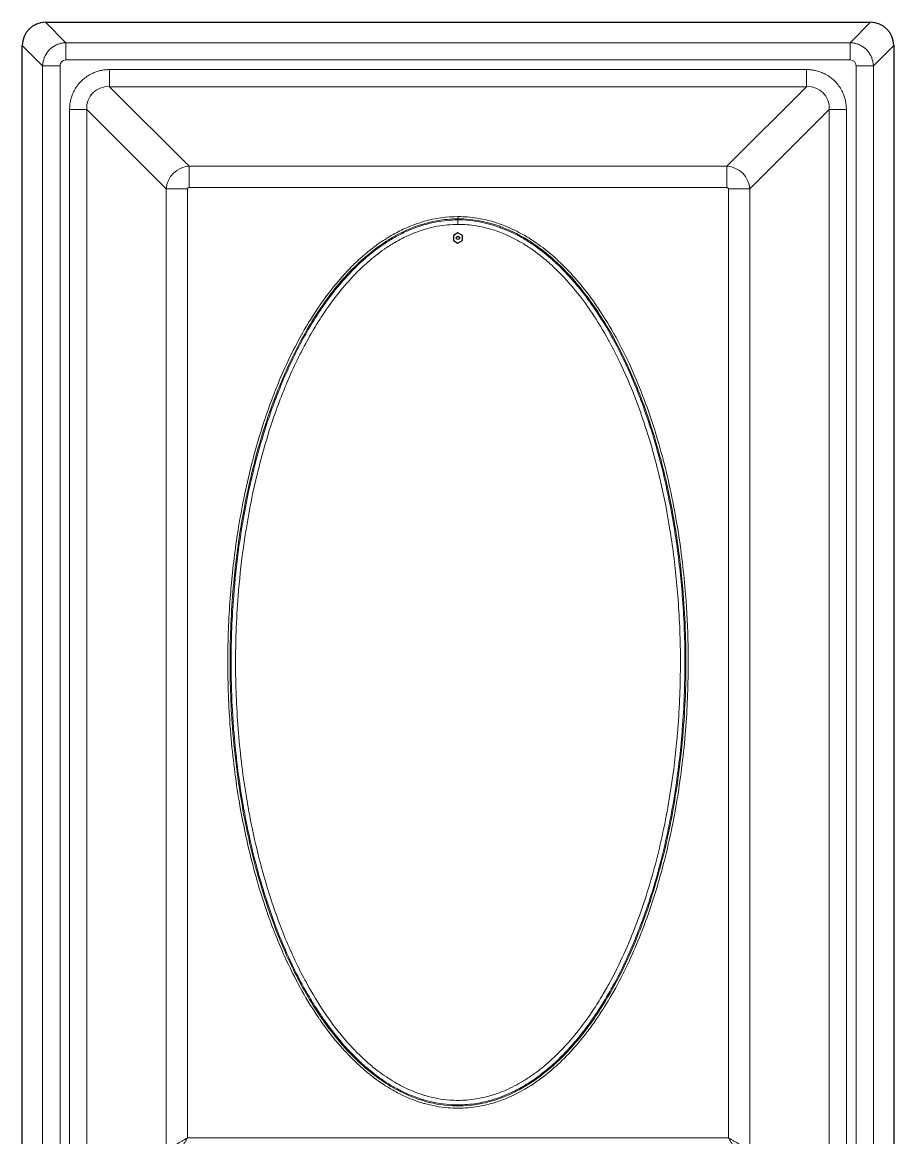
# Model space of a CAD drawing. Header units: millimetres. Extents: x 0 to 1486, y 0 to 1051.
# Drawn here: x 340.54 to 370.24, y 242.99 to 281.01 of the extents above; entities that cross this region are included whole.
import ezdxf

# ---------------------------------------------------------------- set-up
doc = ezdxf.new("R2010")
doc.units = ezdxf.units.MM
doc.header["$LTSCALE"] = 1.25
doc.layers.add('Sichtbare Kanten(DIN)', color=7, linetype='Continuous', lineweight=25, true_color=0x262659)
doc.layers.add('Sichtbare tangentiale Kanten(DIN)', color=7, linetype='Continuous', lineweight=15, true_color=0x1a1a3e)

msp = doc.modelspace()

# ---------------------------------------------------------------- linework, layer by layer
at = {"layer": 'Sichtbare Kanten(DIN)'}
for p, q in [((341.326, 281.008), (369.45, 281.008)), ((340.538, 167.096), (340.538, 280.22)), ((370.238, 280.22), (370.238, 167.096)), ((355.388, 273.831), (355.238, 273.745)), ((355.538, 273.745), (355.388, 273.831)), ((355.238, 273.745), (355.238, 273.572)), ((355.238, 273.572), (355.388, 273.485)), ((355.338, 273.687), (355.388, 273.716)), ((355.338, 273.629), (355.338, 273.687)), ((355.388, 273.6), (355.338, 273.629)), ((355.388, 273.716), (355.438, 273.687)), ((355.438, 273.629), (355.388, 273.6)), ((355.388, 273.485), (355.538, 273.572)), ((355.438, 273.687), (355.438, 273.629)), ((355.538, 273.572), (355.538, 273.745))]:
    msp.add_line(p, q, dxfattribs=at)
for centre, major_axis in [((341.351, 280.196), (-0.583, 0.583)), ((369.426, 280.196), (0.583, 0.583))]:
    msp.add_ellipse(centre, major_axis=major_axis, ratio=0.970288, start_param=5.512866, end_param=7.053504, dxfattribs=at)
at = {"layer": 'Sichtbare tangentiale Kanten(DIN)'}
for p, q in [((341.326, 281.008), (342.02, 280.314)), ((369.45, 281.008), (368.757, 280.314)), ((342.02, 280.314), (342.02, 279.724)), ((342.02, 280.314), (368.757, 280.314)), ((368.757, 279.724), (368.757, 280.314)), ((340.538, 280.22), (341.232, 279.527)), ((370.238, 280.22), (369.545, 279.527)), ((341.232, 167.79), (341.232, 279.527)), ((341.823, 279.527), (341.232, 279.527)), ((341.823, 167.79), (341.823, 279.527)), ((342.02, 279.724), (368.757, 279.724)), ((368.954, 167.79), (368.954, 279.527)), ((368.954, 279.527), (369.545, 279.527)), ((369.545, 167.79), (369.545, 279.527)), ((343.509, 279.396), (343.509, 278.814)), ((343.509, 279.396), (367.267, 279.396)), ((367.267, 278.814), (367.267, 279.396)), ((343.509, 278.814), (367.267, 278.814)), ((343.509, 278.814), (346.221, 276.102)), ((367.267, 278.814), (364.556, 276.102)), ((342.151, 278.037), (342.733, 278.037)), ((342.151, 278.037), (342.151, 241.956)), ((342.733, 278.037), (342.733, 241.956)), ((342.733, 278.037), (345.445, 275.326)), ((368.044, 278.037), (365.332, 275.326)), ((368.626, 278.037), (368.044, 278.037)), ((368.044, 278.037), (368.044, 241.956)), ((368.626, 278.037), (368.626, 241.956)), ((346.221, 276.102), (364.556, 276.102)), ((346.221, 276.102), (346.221, 275.374)), ((364.556, 275.374), (364.556, 276.102)), ((345.445, 275.326), (345.445, 242.538)), ((345.445, 275.326), (346.172, 275.326)), ((346.172, 275.326), (346.172, 242.986)), ((346.221, 275.374), (364.556, 275.374)), ((365.332, 275.326), (364.604, 275.326)), ((364.604, 275.326), (364.604, 242.986)), ((365.332, 275.326), (365.332, 242.538)), ((355.388, 274.385), (355.388, 274.309)), ((355.388, 274.309), (355.388, 274.273)), ((355.388, 274.273), (355.388, 274.119)), ((346.172, 242.986), (364.604, 242.986))]:
    msp.add_line(p, q, dxfattribs=at)
for centre, major_axis, ratio, start_param, end_param in [((342.026, 279.521), (0.146, -0.146), 0.970883, 2.370846, 3.912339), ((368.751, 279.521), (0.146, 0.146), 0.970883, 5.512439, 7.053932), ((343.593, 277.953), (-0.65, 0.65), 0.870843, 5.527084, 7.039287), ((367.183, 277.953), (0.65, 0.65), 0.870843, 5.527084, 7.039287), ((346.224, 275.323), (0.566, 0.566), 0.950188, 0.814511, 2.327081), ((364.553, 275.323), (-0.566, 0.566), 0.950188, 3.956104, 5.468674), ((346.224, 275.323), (-0.0375, 0.0375), 0.943242, 5.526901, 7.03947), ((364.553, 275.323), (0.0375, 0.0375), 0.943242, 5.526901, 7.03947)]:
    msp.add_ellipse(centre, major_axis=major_axis, ratio=ratio, start_param=start_param, end_param=end_param, dxfattribs=at)
for points, knots in [([(342.02, 280.314), (341.991, 280.314), (341.962, 280.312), (341.933, 280.308), (341.911, 280.305), (341.889, 280.301), (341.868, 280.296), (341.861, 280.295), (341.854, 280.293), (341.847, 280.291), (341.818, 280.284), (341.79, 280.276), (341.763, 280.266), (341.749, 280.261), (341.735, 280.255), (341.722, 280.25), (341.708, 280.244), (341.695, 280.238), (341.682, 280.231), (341.603, 280.192), (341.531, 280.14), (341.468, 280.078), (341.406, 280.016), (341.354, 279.943), (341.315, 279.864), (341.309, 279.851), (341.303, 279.838), (341.297, 279.825), (341.291, 279.811), (341.286, 279.797), (341.281, 279.784), (341.271, 279.756), (341.262, 279.728), (341.255, 279.7), (341.253, 279.693), (341.252, 279.686), (341.25, 279.678), (341.245, 279.657), (341.242, 279.635), (341.239, 279.614), (341.235, 279.585), (341.233, 279.556), (341.232, 279.527)], [-3.12982, -3.12982, -3.12982, -3.12982, -3.041776, -3.041776, -3.041776, -2.975742, -2.975742, -2.975742, -2.953731, -2.953731, -2.953731, -2.865686, -2.865686, -2.865686, -2.821663, -2.821663, -2.821663, -2.777642, -2.777642, -2.777642, -2.513508, -2.513508, -2.513508, -2.249374, -2.249374, -2.249374, -2.205353, -2.205353, -2.205353, -2.161329, -2.161329, -2.161329, -2.073285, -2.073285, -2.073285, -2.051273, -2.051273, -2.051273, -1.98524, -1.98524, -1.98524, -1.897195, -1.897195, -1.897195, -1.897195]), ([(369.545, 279.527), (369.544, 279.556), (369.542, 279.585), (369.538, 279.614), (369.535, 279.635), (369.531, 279.657), (369.526, 279.678), (369.525, 279.686), (369.523, 279.693), (369.521, 279.7), (369.514, 279.728), (369.506, 279.756), (369.496, 279.784), (369.491, 279.797), (369.485, 279.811), (369.48, 279.825), (369.474, 279.838), (369.468, 279.851), (369.461, 279.864), (369.422, 279.943), (369.37, 280.016), (369.308, 280.078), (369.246, 280.14), (369.173, 280.192), (369.094, 280.231), (369.081, 280.238), (369.068, 280.244), (369.055, 280.25), (369.041, 280.255), (369.028, 280.261), (369.014, 280.266), (368.986, 280.276), (368.958, 280.284), (368.93, 280.291), (368.923, 280.293), (368.916, 280.295), (368.909, 280.296), (368.887, 280.301), (368.866, 280.305), (368.844, 280.308), (368.815, 280.312), (368.786, 280.314), (368.757, 280.314)], [-3.12982, -3.12982, -3.12982, -3.12982, -3.041776, -3.041776, -3.041776, -2.975742, -2.975742, -2.975742, -2.953731, -2.953731, -2.953731, -2.865686, -2.865686, -2.865686, -2.821663, -2.821663, -2.821663, -2.777642, -2.777642, -2.777642, -2.513508, -2.513508, -2.513508, -2.249374, -2.249374, -2.249374, -2.205353, -2.205353, -2.205353, -2.161329, -2.161329, -2.161329, -2.073285, -2.073285, -2.073285, -2.051273, -2.051273, -2.051273, -1.98524, -1.98524, -1.98524, -1.897195, -1.897195, -1.897195, -1.897195]), ([(342.151, 278.037), (342.151, 278.063), (342.151, 278.089), (342.153, 278.115), (342.154, 278.134), (342.155, 278.154), (342.157, 278.173), (342.158, 278.179), (342.158, 278.186), (342.159, 278.192), (342.162, 278.218), (342.165, 278.243), (342.169, 278.269), (342.172, 278.281), (342.174, 278.294), (342.176, 278.307), (342.179, 278.319), (342.181, 278.332), (342.184, 278.344), (342.19, 278.369), (342.196, 278.394), (342.203, 278.419), (342.21, 278.443), (342.217, 278.468), (342.226, 278.492), (342.234, 278.516), (342.243, 278.54), (342.252, 278.563), (342.262, 278.587), (342.272, 278.61), (342.283, 278.633), (342.338, 278.747), (342.408, 278.853), (342.492, 278.948), (342.509, 278.966), (342.526, 278.985), (342.544, 279.003), (342.562, 279.02), (342.58, 279.038), (342.599, 279.054), (342.693, 279.138), (342.799, 279.209), (342.914, 279.263), (342.937, 279.274), (342.96, 279.284), (342.983, 279.294), (343.007, 279.303), (343.031, 279.312), (343.055, 279.321), (343.079, 279.329), (343.103, 279.337), (343.128, 279.343), (343.152, 279.35), (343.177, 279.357), (343.202, 279.362), (343.215, 279.365), (343.227, 279.368), (343.24, 279.37), (343.252, 279.373), (343.265, 279.375), (343.278, 279.377), (343.303, 279.381), (343.329, 279.385), (343.354, 279.387), (343.361, 279.388), (343.367, 279.389), (343.373, 279.389), (343.393, 279.391), (343.412, 279.393), (343.431, 279.394), (343.457, 279.395), (343.483, 279.396), (343.509, 279.396)], [-5.513202, -5.513202, -5.513202, -5.513202, -5.436809, -5.436809, -5.436809, -5.379514, -5.379514, -5.379514, -5.360415, -5.360415, -5.360415, -5.284022, -5.284022, -5.284022, -5.245825, -5.245825, -5.245825, -5.207629, -5.207629, -5.207629, -5.131235, -5.131235, -5.131235, -5.054842, -5.054842, -5.054842, -4.978448, -4.978448, -4.978448, -4.902055, -4.902055, -4.902055, -4.520088, -4.520088, -4.520088, -4.443694, -4.443694, -4.443694, -4.367301, -4.367301, -4.367301, -3.985334, -3.985334, -3.985334, -3.90894, -3.90894, -3.90894, -3.832547, -3.832547, -3.832547, -3.756153, -3.756153, -3.756153, -3.67976, -3.67976, -3.67976, -3.641563, -3.641563, -3.641563, -3.603367, -3.603367, -3.603367, -3.526973, -3.526973, -3.526973, -3.507875, -3.507875, -3.507875, -3.45058, -3.45058, -3.45058, -3.374186, -3.374186, -3.374186, -3.374186]), ([(368.626, 278.037), (368.626, 278.063), (368.625, 278.089), (368.624, 278.115), (368.623, 278.134), (368.621, 278.154), (368.619, 278.173), (368.619, 278.179), (368.618, 278.186), (368.617, 278.192), (368.615, 278.218), (368.611, 278.243), (368.607, 278.269), (368.605, 278.281), (368.603, 278.294), (368.6, 278.307), (368.598, 278.319), (368.595, 278.332), (368.592, 278.344), (368.587, 278.369), (368.581, 278.394), (368.574, 278.419), (368.567, 278.443), (368.559, 278.468), (368.551, 278.492), (368.542, 278.516), (368.534, 278.54), (368.524, 278.563), (368.514, 278.587), (368.504, 278.61), (368.493, 278.633), (368.439, 278.747), (368.368, 278.853), (368.285, 278.948), (368.268, 278.966), (368.251, 278.985), (368.233, 279.003), (368.215, 279.02), (368.197, 279.038), (368.178, 279.054), (368.084, 279.138), (367.977, 279.209), (367.863, 279.263), (367.84, 279.274), (367.817, 279.284), (367.793, 279.294), (367.77, 279.303), (367.746, 279.312), (367.722, 279.321), (367.698, 279.329), (367.673, 279.337), (367.649, 279.343), (367.624, 279.35), (367.599, 279.357), (367.574, 279.362), (367.562, 279.365), (367.549, 279.368), (367.537, 279.37), (367.524, 279.373), (367.511, 279.375), (367.499, 279.377), (367.473, 279.381), (367.448, 279.385), (367.422, 279.387), (367.416, 279.388), (367.409, 279.389), (367.403, 279.389), (367.384, 279.391), (367.364, 279.393), (367.345, 279.394), (367.319, 279.395), (367.293, 279.396), (367.267, 279.396)], [-5.513202, -5.513202, -5.513202, -5.513202, -5.436809, -5.436809, -5.436809, -5.379514, -5.379514, -5.379514, -5.360415, -5.360415, -5.360415, -5.284022, -5.284022, -5.284022, -5.245825, -5.245825, -5.245825, -5.207629, -5.207629, -5.207629, -5.131235, -5.131235, -5.131235, -5.054842, -5.054842, -5.054842, -4.978448, -4.978448, -4.978448, -4.902055, -4.902055, -4.902055, -4.520088, -4.520088, -4.520088, -4.443694, -4.443694, -4.443694, -4.367301, -4.367301, -4.367301, -3.985334, -3.985334, -3.985334, -3.90894, -3.90894, -3.90894, -3.832547, -3.832547, -3.832547, -3.756153, -3.756153, -3.756153, -3.67976, -3.67976, -3.67976, -3.641563, -3.641563, -3.641563, -3.603367, -3.603367, -3.603367, -3.526973, -3.526973, -3.526973, -3.507875, -3.507875, -3.507875, -3.45058, -3.45058, -3.45058, -3.374186, -3.374186, -3.374186, -3.374186]), ([(355.388, 274.385), (355.601, 274.385), (355.815, 274.368), (356.025, 274.335), (356.197, 274.308), (356.367, 274.271), (356.534, 274.224), (356.71, 274.174), (356.882, 274.114), (357.051, 274.044), (357.24, 273.965), (357.423, 273.875), (357.601, 273.775), (357.733, 273.7), (357.863, 273.62), (357.989, 273.535), (358.183, 273.403), (358.37, 273.26), (358.549, 273.109), (358.641, 273.031), (358.73, 272.951), (358.817, 272.87), (359.012, 272.687), (359.198, 272.495), (359.374, 272.294), (359.598, 272.04), (359.807, 271.774), (360.003, 271.498), (360.031, 271.458), (360.059, 271.418), (360.087, 271.378), (360.307, 271.06), (360.511, 270.731), (360.7, 270.394), (360.725, 270.35), (360.75, 270.306), (360.774, 270.262), (360.935, 269.967), (361.086, 269.666), (361.228, 269.361), (361.391, 269.008), (361.542, 268.65), (361.681, 268.287), (361.956, 267.572), (362.187, 266.84), (362.381, 266.1), (362.383, 266.094), (362.384, 266.088), (362.386, 266.082), (362.582, 265.333), (362.74, 264.575), (362.865, 263.811), (362.932, 263.406), (362.989, 262.999), (363.037, 262.591), (363.079, 262.231), (363.115, 261.869), (363.143, 261.507), (363.189, 260.928), (363.218, 260.347), (363.229, 259.766), (363.233, 259.573), (363.235, 259.381), (363.235, 259.189), (363.235, 258.468), (363.209, 257.748), (363.156, 257.03), (363.152, 256.977), (363.148, 256.923), (363.144, 256.87), (363.082, 256.099), (362.99, 255.33), (362.865, 254.566), (362.864, 254.558), (362.863, 254.55), (362.861, 254.543), (362.737, 253.787), (362.58, 253.036), (362.386, 252.296), (362.337, 252.109), (362.286, 251.923), (362.233, 251.738), (362.071, 251.18), (361.888, 250.628), (361.679, 250.086), (361.644, 249.993), (361.607, 249.9), (361.57, 249.807), (361.318, 249.182), (361.031, 248.571), (360.701, 247.983), (360.656, 247.905), (360.611, 247.827), (360.566, 247.749), (360.415, 247.494), (360.256, 247.243), (360.087, 246.999), (359.989, 246.858), (359.887, 246.718), (359.783, 246.582), (359.652, 246.411), (359.516, 246.245), (359.374, 246.083), (359.189, 245.873), (358.995, 245.671), (358.789, 245.481), (358.711, 245.409), (358.631, 245.338), (358.549, 245.269), (358.329, 245.083), (358.097, 244.91), (357.854, 244.755), (357.771, 244.702), (357.686, 244.651), (357.601, 244.603), (357.382, 244.479), (357.154, 244.371), (356.919, 244.281), (356.793, 244.233), (356.664, 244.19), (356.534, 244.153), (356.379, 244.109), (356.221, 244.074), (356.063, 244.048), (355.84, 244.011), (355.614, 243.992), (355.388, 243.992), (355.277, 243.992), (355.166, 243.997), (355.055, 244.006), (354.781, 244.028), (354.508, 244.078), (354.243, 244.153), (354.238, 244.154), (354.234, 244.156), (354.229, 244.157), (353.937, 244.24), (353.654, 244.354), (353.383, 244.491), (353.313, 244.527), (353.244, 244.564), (353.176, 244.603), (352.944, 244.734), (352.721, 244.882), (352.509, 245.043), (352.413, 245.116), (352.319, 245.191), (352.227, 245.269), (351.992, 245.468), (351.77, 245.683), (351.56, 245.908), (351.507, 245.966), (351.454, 246.024), (351.402, 246.083), (351.147, 246.374), (350.91, 246.681), (350.69, 246.999), (350.67, 247.028), (350.65, 247.057), (350.631, 247.086), (350.433, 247.377), (350.248, 247.677), (350.076, 247.983), (350.02, 248.082), (349.966, 248.181), (349.913, 248.281), (349.638, 248.799), (349.395, 249.333), (349.179, 249.878), (349.151, 249.947), (349.124, 250.016), (349.097, 250.086), (348.889, 250.628), (348.705, 251.18), (348.544, 251.738), (348.49, 251.923), (348.439, 252.109), (348.39, 252.296), (348.223, 252.935), (348.083, 253.581), (347.968, 254.232), (347.948, 254.343), (347.929, 254.455), (347.911, 254.566), (347.786, 255.33), (347.694, 256.099), (347.633, 256.87), (347.631, 256.898), (347.628, 256.927), (347.626, 256.955), (347.57, 257.698), (347.542, 258.443), (347.542, 259.189), (347.542, 259.26), (347.542, 259.33), (347.542, 259.401), (347.547, 260.104), (347.577, 260.807), (347.633, 261.507), (347.643, 261.638), (347.654, 261.768), (347.667, 261.898), (347.726, 262.538), (347.807, 263.177), (347.911, 263.811), (347.971, 264.174), (348.038, 264.537), (348.113, 264.897), (348.196, 265.294), (348.288, 265.689), (348.39, 266.082), (348.502, 266.508), (348.626, 266.932), (348.763, 267.351), (348.866, 267.667), (348.978, 267.981), (349.097, 268.291), (349.152, 268.433), (349.208, 268.574), (349.266, 268.714), (349.497, 269.274), (349.757, 269.821), (350.052, 270.35), (350.06, 270.365), (350.068, 270.379), (350.076, 270.394), (350.266, 270.731), (350.469, 271.06), (350.69, 271.378), (350.699, 271.392), (350.709, 271.406), (350.719, 271.42), (350.931, 271.723), (351.158, 272.016), (351.402, 272.294), (351.531, 272.44), (351.664, 272.582), (351.803, 272.719), (351.939, 272.854), (352.081, 272.984), (352.227, 273.109), (352.359, 273.221), (352.496, 273.328), (352.636, 273.429), (352.81, 273.554), (352.99, 273.67), (353.175, 273.775), (353.325, 273.859), (353.48, 273.937), (353.637, 274.006), (353.834, 274.092), (354.036, 274.165), (354.243, 274.224), (354.615, 274.329), (355.002, 274.385), (355.388, 274.385)], [0, 0, 0, 0, 0.639708, 0.639708, 0.639708, 1.160348, 1.160348, 1.160348, 1.708499, 1.708499, 1.708499, 2.321068, 2.321068, 2.321068, 2.777127, 2.777127, 2.777127, 3.481707, 3.481707, 3.481707, 3.840961, 3.840961, 3.840961, 4.642216, 4.642216, 4.642216, 5.656868, 5.656868, 5.656868, 5.802986, 5.802986, 5.802986, 6.963587, 6.963587, 6.963587, 7.114552, 7.114552, 7.114552, 8.124051, 8.124051, 8.124051, 9.289556, 9.289556, 9.289556, 11.587453, 11.587453, 11.587453, 11.605982, 11.605982, 11.605982, 13.927144, 13.927144, 13.927144, 15.159529, 15.159529, 15.159529, 16.248341, 16.248341, 16.248341, 17.992352, 17.992352, 17.992352, 18.569576, 18.569576, 18.569576, 20.730291, 20.730291, 20.730291, 20.890769, 20.890769, 20.890769, 23.211965, 23.211965, 23.211965, 23.235727, 23.235727, 23.235727, 25.53318, 25.53318, 25.53318, 26.112017, 26.112017, 26.112017, 27.854377, 27.854377, 27.854377, 28.153739, 28.153739, 28.153739, 30.175566, 30.175566, 30.175566, 30.445968, 30.445968, 30.445968, 31.33622, 31.33622, 31.33622, 31.85246, 31.85246, 31.85246, 32.496894, 32.496894, 32.496894, 33.336993, 33.336993, 33.336993, 33.657412, 33.657412, 33.657412, 34.522413, 34.522413, 34.522413, 34.818036, 34.818036, 34.818036, 35.57249, 35.57249, 35.57249, 35.978641, 35.978641, 35.978641, 36.46173, 36.46173, 36.46173, 37.139135, 37.139135, 37.139135, 37.472442, 37.472442, 37.472442, 38.299742, 38.299742, 38.299742, 38.313597, 38.313597, 38.313597, 39.224503, 39.224503, 39.224503, 39.460285, 39.460285, 39.460285, 40.259784, 40.259784, 40.259784, 40.620853, 40.620853, 40.620853, 41.545701, 41.545701, 41.545701, 41.781511, 41.781511, 41.781511, 42.942132, 42.942132, 42.942132, 43.047049, 43.047049, 43.047049, 44.102719, 44.102719, 44.102719, 44.442229, 44.442229, 44.442229, 46.200033, 46.200033, 46.200033, 46.423921, 46.423921, 46.423921, 48.166433, 48.166433, 48.166433, 48.745108, 48.745108, 48.745108, 50.727284, 50.727284, 50.727284, 51.066318, 51.066318, 51.066318, 53.387519, 53.387519, 53.387519, 53.473034, 53.473034, 53.473034, 55.708716, 55.708716, 55.708716, 55.921312, 55.921312, 55.921312, 58.029915, 58.029915, 58.029915, 58.421576, 58.421576, 58.421576, 60.351166, 60.351166, 60.351166, 61.455449, 61.455449, 61.455449, 62.672368, 62.672368, 62.672368, 63.995258, 63.995258, 63.995258, 64.993535, 64.993535, 64.993535, 65.448701, 65.448701, 65.448701, 67.264643, 67.264643, 67.264643, 67.314699, 67.314699, 67.314699, 68.475297, 68.475297, 68.475297, 68.525889, 68.525889, 68.525889, 69.636002, 69.636002, 69.636002, 70.220476, 70.220476, 70.220476, 70.796631, 70.796631, 70.796631, 71.316647, 71.316647, 71.316647, 71.957253, 71.957253, 71.957253, 72.473802, 72.473802, 72.473802, 73.117889, 73.117889, 73.117889, 74.278288, 74.278288, 74.278288, 74.278288]), ([(355.388, 274.309), (355.65, 274.309), (356.209, 274.253), (357.083, 273.983), (357.962, 273.499), (358.811, 272.808), (359.571, 271.98), (360.202, 271.097), (360.935, 269.861), (361.672, 268.217), (362.297, 266.232), (362.715, 264.346), (363.029, 262.256), (363.195, 259.812), (363.122, 256.957), (362.782, 254.26), (362.224, 251.854), (361.507, 249.743), (360.664, 247.98), (359.706, 246.551), (358.801, 245.548), (357.869, 244.814), (356.98, 244.355), (356.047, 244.087), (355.065, 244.033), (354.144, 244.233), (353.39, 244.556), (352.76, 244.935), (352.158, 245.411), (351.554, 246.006), (350.985, 246.695), (350.444, 247.489), (349.839, 248.543), (349.195, 249.959), (348.556, 251.849), (348.005, 254.205), (347.674, 256.774), (347.585, 259.427), (347.713, 261.998), (348.09, 264.65), (348.682, 266.975), (349.383, 268.861), (349.994, 270.128), (350.61, 271.147), (351.183, 271.942), (351.908, 272.754), (352.733, 273.447), (353.683, 273.98), (354.551, 274.253), (355.141, 274.309), (355.388, 274.309)], [0, 0, 0, 0, 0.801473, 1.708499, 2.777127, 3.840961, 5.018658, 6.172353, 7.114552, 9.351003, 11.587453, 13.373491, 15.159529, 17.94491, 20.730291, 23.740723, 26.112017, 28.153739, 30.445968, 31.987116, 33.336993, 34.522413, 35.57249, 36.368743, 37.472442, 38.554664, 39.224503, 39.965544, 40.78815, 41.545701, 42.532728, 43.487478, 44.442229, 46.200033, 48.166433, 50.445565, 53.473034, 55.947305, 58.421576, 61.208417, 63.995258, 65.629951, 67.264643, 68.228999, 69.222094, 70.220476, 71.519846, 72.473802, 73.523577, 74.278288, 74.278288, 74.278288, 74.278288]), ([(355.388, 274.273), (355.781, 274.273), (356.174, 274.212), (356.55, 274.102), (356.72, 274.052), (356.887, 273.991), (357.05, 273.922), (357.246, 273.838), (357.437, 273.741), (357.621, 273.634), (357.736, 273.566), (357.849, 273.494), (357.959, 273.419), (358.169, 273.275), (358.37, 273.117), (358.561, 272.95), (358.603, 272.913), (358.646, 272.875), (358.687, 272.837), (358.93, 272.614), (359.158, 272.376), (359.371, 272.126), (359.432, 272.055), (359.492, 271.983), (359.551, 271.91), (359.733, 271.683), (359.904, 271.449), (360.066, 271.209), (360.116, 271.135), (360.165, 271.06), (360.214, 270.985), (360.372, 270.738), (360.522, 270.485), (360.664, 270.228), (360.671, 270.215), (360.678, 270.202), (360.686, 270.188), (360.841, 269.904), (360.986, 269.614), (361.122, 269.321), (361.286, 268.969), (361.436, 268.612), (361.575, 268.25), (361.588, 268.216), (361.601, 268.181), (361.614, 268.146), (361.738, 267.819), (361.852, 267.489), (361.958, 267.156), (362.083, 266.763), (362.197, 266.366), (362.3, 265.967), (362.36, 265.733), (362.416, 265.498), (362.469, 265.262), (362.583, 264.755), (362.681, 264.245), (362.764, 263.732), (362.785, 263.6), (362.806, 263.468), (362.825, 263.335), (362.916, 262.715), (362.985, 262.092), (363.034, 261.467), (363.089, 260.762), (363.118, 260.054), (363.122, 259.347), (363.122, 259.294), (363.122, 259.241), (363.122, 259.189), (363.122, 258.428), (363.093, 257.668), (363.034, 256.91), (363.021, 256.745), (363.006, 256.579), (362.991, 256.413), (362.934, 255.822), (362.859, 255.232), (362.764, 254.645), (362.703, 254.265), (362.633, 253.885), (362.554, 253.508), (362.478, 253.14), (362.393, 252.774), (362.3, 252.41), (362.138, 251.782), (361.95, 251.159), (361.731, 250.548), (361.693, 250.442), (361.654, 250.336), (361.614, 250.231), (361.51, 249.955), (361.399, 249.681), (361.281, 249.409), (361.096, 248.985), (360.894, 248.567), (360.67, 248.161), (360.668, 248.157), (360.666, 248.153), (360.664, 248.149), (360.528, 247.902), (360.385, 247.66), (360.233, 247.422), (360.178, 247.337), (360.123, 247.252), (360.066, 247.169), (359.902, 246.926), (359.728, 246.689), (359.544, 246.459), (359.487, 246.389), (359.429, 246.32), (359.371, 246.251), (359.164, 246.009), (358.944, 245.778), (358.71, 245.561), (358.661, 245.516), (358.611, 245.471), (358.561, 245.427), (358.366, 245.257), (358.162, 245.098), (357.948, 244.952), (357.841, 244.879), (357.732, 244.81), (357.621, 244.744), (357.527, 244.69), (357.432, 244.638), (357.336, 244.589), (357.13, 244.485), (356.918, 244.395), (356.699, 244.322), (356.65, 244.305), (356.6, 244.29), (356.55, 244.275), (356.378, 244.224), (356.203, 244.184), (356.026, 244.156), (355.815, 244.122), (355.602, 244.105), (355.388, 244.105), (355.29, 244.105), (355.191, 244.108), (355.093, 244.116), (354.799, 244.138), (354.508, 244.192), (354.226, 244.275), (354.21, 244.28), (354.193, 244.285), (354.177, 244.29), (353.839, 244.394), (353.515, 244.539), (353.21, 244.713), (353.192, 244.723), (353.174, 244.734), (353.156, 244.744), (352.955, 244.862), (352.763, 244.992), (352.578, 245.132), (352.454, 245.226), (352.333, 245.325), (352.216, 245.427), (352.148, 245.486), (352.082, 245.547), (352.016, 245.608), (351.801, 245.811), (351.598, 246.026), (351.407, 246.25), (351.176, 246.52), (350.962, 246.802), (350.762, 247.093), (350.745, 247.118), (350.727, 247.143), (350.71, 247.169), (350.601, 247.33), (350.496, 247.495), (350.394, 247.662), (350.297, 247.822), (350.203, 247.985), (350.113, 248.149), (350.01, 248.335), (349.912, 248.523), (349.818, 248.713), (349.629, 249.096), (349.457, 249.486), (349.298, 249.881), (349.252, 249.997), (349.206, 250.114), (349.162, 250.231), (348.964, 250.756), (348.789, 251.289), (348.635, 251.828), (348.58, 252.021), (348.527, 252.215), (348.477, 252.41), (348.356, 252.879), (348.25, 253.352), (348.158, 253.827), (348.105, 254.099), (348.056, 254.372), (348.012, 254.645), (347.891, 255.396), (347.802, 256.152), (347.742, 256.91), (347.722, 257.166), (347.706, 257.423), (347.693, 257.679), (347.667, 258.182), (347.654, 258.685), (347.654, 259.189), (347.654, 259.582), (347.662, 259.976), (347.678, 260.37), (347.692, 260.736), (347.714, 261.102), (347.743, 261.467), (347.784, 261.997), (347.84, 262.525), (347.911, 263.051), (347.942, 263.279), (347.976, 263.506), (348.012, 263.732), (348.092, 264.223), (348.185, 264.711), (348.292, 265.196), (348.35, 265.454), (348.411, 265.711), (348.477, 265.967), (348.592, 266.415), (348.721, 266.86), (348.865, 267.3), (348.957, 267.584), (349.056, 267.866), (349.162, 268.146), (349.193, 268.229), (349.225, 268.311), (349.258, 268.394), (349.4, 268.754), (349.553, 269.111), (349.72, 269.462), (349.844, 269.721), (349.974, 269.977), (350.113, 270.228), (350.169, 270.33), (350.226, 270.431), (350.285, 270.532), (350.414, 270.752), (350.549, 270.969), (350.692, 271.182), (350.698, 271.191), (350.704, 271.2), (350.71, 271.209), (350.847, 271.412), (350.991, 271.611), (351.143, 271.805), (351.228, 271.914), (351.315, 272.021), (351.405, 272.127), (351.594, 272.347), (351.793, 272.558), (352.004, 272.758), (352.074, 272.823), (352.144, 272.888), (352.216, 272.95), (352.399, 273.111), (352.591, 273.262), (352.792, 273.401), (352.91, 273.483), (353.031, 273.561), (353.155, 273.634), (353.325, 273.733), (353.5, 273.823), (353.68, 273.902), (353.857, 273.98), (354.04, 274.047), (354.226, 274.102), (354.367, 274.143), (354.51, 274.178), (354.654, 274.204), (354.896, 274.249), (355.142, 274.273), (355.388, 274.273)], [0, 0, 0, 0, 1.13436, 1.13436, 1.13436, 1.648132, 1.648132, 1.648132, 2.268893, 2.268893, 2.268893, 2.658644, 2.658644, 2.658644, 3.403508, 3.403508, 3.403508, 3.570243, 3.570243, 3.570243, 4.538009, 4.538009, 4.538009, 4.814995, 4.814995, 4.814995, 5.672522, 5.672522, 5.672522, 5.936787, 5.936787, 5.936787, 6.807049, 6.807049, 6.807049, 6.85221, 6.85221, 6.85221, 7.813767, 7.813767, 7.813767, 8.965202, 8.965202, 8.965202, 9.076064, 9.076064, 9.076064, 10.116636, 10.116636, 10.116636, 11.345066, 11.345066, 11.345066, 12.065149, 12.065149, 12.065149, 13.614093, 13.614093, 13.614093, 14.013663, 14.013663, 14.013663, 15.88308, 15.88308, 15.88308, 17.995019, 17.995019, 17.995019, 18.152131, 18.152131, 18.152131, 20.421151, 20.421151, 20.421151, 20.917399, 20.917399, 20.917399, 22.690238, 22.690238, 22.690238, 23.83978, 23.83978, 23.83978, 24.959232, 24.959232, 24.959232, 26.893631, 26.893631, 26.893631, 27.228211, 27.228211, 27.228211, 28.107348, 28.107348, 28.107348, 29.483886, 29.483886, 29.483886, 29.497213, 29.497213, 29.497213, 30.332062, 30.332062, 30.332062, 30.631736, 30.631736, 30.631736, 31.500075, 31.500075, 31.500075, 31.766262, 31.766262, 31.766262, 32.704434, 32.704434, 32.704434, 32.900755, 32.900755, 32.900755, 33.658217, 33.658217, 33.658217, 34.035302, 34.035302, 34.035302, 34.350766, 34.350766, 34.350766, 35.019428, 35.019428, 35.019428, 35.169775, 35.169775, 35.169775, 35.688089, 35.688089, 35.688089, 36.304253, 36.304253, 36.304253, 36.588432, 36.588432, 36.588432, 37.438768, 37.438768, 37.438768, 37.488776, 37.488776, 37.488776, 38.512582, 38.512582, 38.512582, 38.573276, 38.573276, 38.573276, 39.250927, 39.250927, 39.250927, 39.707763, 39.707763, 39.707763, 39.971507, 39.971507, 39.971507, 40.840853, 40.840853, 40.840853, 41.886498, 41.886498, 41.886498, 41.976802, 41.976802, 41.976802, 42.555048, 42.555048, 42.555048, 43.111289, 43.111289, 43.111289, 43.74126, 43.74126, 43.74126, 45.007841, 45.007841, 45.007841, 45.380295, 45.380295, 45.380295, 47.050279, 47.050279, 47.050279, 47.649332, 47.649332, 47.649332, 49.092716, 49.092716, 49.092716, 49.918292, 49.918292, 49.918292, 52.18734, 52.18734, 52.18734, 52.954306, 52.954306, 52.954306, 54.456398, 54.456398, 54.456398, 55.632024, 55.632024, 55.632024, 56.72542, 56.72542, 56.72542, 58.309742, 58.309742, 58.309742, 58.994445, 58.994445, 58.994445, 60.475949, 60.475949, 60.475949, 61.263459, 61.263459, 61.263459, 62.642156, 62.642156, 62.642156, 63.532468, 63.532468, 63.532468, 63.795658, 63.795658, 63.795658, 64.94916, 64.94916, 64.94916, 65.801482, 65.801482, 65.801482, 66.146102, 66.146102, 66.146102, 66.904062, 66.904062, 66.904062, 66.935983, 66.935983, 66.935983, 67.662022, 67.662022, 67.662022, 68.070543, 68.070543, 68.070543, 68.924954, 68.924954, 68.924954, 69.205049, 69.205049, 69.205049, 69.919449, 69.919449, 69.919449, 70.33964, 70.33964, 70.33964, 70.911285, 70.911285, 70.911285, 71.474241, 71.474241, 71.474241, 71.898749, 71.898749, 71.898749, 72.608523, 72.608523, 72.608523, 72.608523]), ([(355.388, 274.119), (355.595, 274.119), (355.802, 274.102), (356.006, 274.069), (356.175, 274.042), (356.343, 274.004), (356.507, 273.955), (356.671, 273.907), (356.832, 273.848), (356.99, 273.781), (357.18, 273.7), (357.365, 273.606), (357.544, 273.501), (357.656, 273.436), (357.765, 273.366), (357.872, 273.293), (358.077, 273.152), (358.273, 272.998), (358.46, 272.835), (358.502, 272.798), (358.543, 272.761), (358.584, 272.724), (358.818, 272.509), (359.038, 272.279), (359.245, 272.038), (359.248, 272.035), (359.251, 272.031), (359.255, 272.027), (359.449, 271.8), (359.632, 271.562), (359.805, 271.318), (359.85, 271.253), (359.895, 271.189), (359.939, 271.123), (360.151, 270.81), (360.347, 270.486), (360.53, 270.155), (360.537, 270.141), (360.544, 270.128), (360.551, 270.115), (360.68, 269.88), (360.801, 269.641), (360.916, 269.399), (361.073, 269.07), (361.218, 268.736), (361.353, 268.397), (361.393, 268.296), (361.432, 268.194), (361.471, 268.092), (361.594, 267.768), (361.707, 267.44), (361.812, 267.109), (361.937, 266.719), (362.049, 266.325), (362.151, 265.929), (362.201, 265.736), (362.248, 265.543), (362.292, 265.35), (362.418, 264.806), (362.524, 264.258), (362.613, 263.708), (362.634, 263.576), (362.654, 263.445), (362.674, 263.313), (362.764, 262.696), (362.833, 262.077), (362.881, 261.456), (362.936, 260.754), (362.965, 260.05), (362.969, 259.346), (362.969, 259.293), (362.969, 259.241), (362.969, 259.189), (362.969, 258.432), (362.94, 257.676), (362.881, 256.922), (362.869, 256.762), (362.855, 256.602), (362.84, 256.442), (362.783, 255.849), (362.708, 255.258), (362.613, 254.669), (362.552, 254.291), (362.482, 253.914), (362.404, 253.539), (362.328, 253.174), (362.244, 252.81), (362.151, 252.449), (361.963, 251.716), (361.738, 250.993), (361.471, 250.285), (361.204, 249.577), (360.894, 248.885), (360.53, 248.223), (360.448, 248.075), (360.364, 247.928), (360.277, 247.783), (360.169, 247.604), (360.057, 247.428), (359.939, 247.254), (359.777, 247.015), (359.606, 246.781), (359.424, 246.556), (359.369, 246.486), (359.312, 246.418), (359.254, 246.351), (359.008, 246.063), (358.744, 245.791), (358.46, 245.542), (358.434, 245.52), (358.408, 245.498), (358.383, 245.476), (358.216, 245.335), (358.042, 245.201), (357.862, 245.078), (357.758, 245.007), (357.652, 244.94), (357.543, 244.876), (357.341, 244.758), (357.131, 244.653), (356.915, 244.565), (356.781, 244.511), (356.645, 244.463), (356.507, 244.422), (356.341, 244.373), (356.172, 244.334), (356.002, 244.307), (355.799, 244.274), (355.594, 244.258), (355.388, 244.258), (355.298, 244.258), (355.209, 244.261), (355.119, 244.267), (354.832, 244.287), (354.546, 244.34), (354.27, 244.422), (354.254, 244.427), (354.238, 244.431), (354.222, 244.436), (353.974, 244.513), (353.733, 244.612), (353.502, 244.729), (353.411, 244.776), (353.321, 244.825), (353.233, 244.876), (353.038, 244.991), (352.851, 245.117), (352.671, 245.254), (352.549, 245.346), (352.431, 245.442), (352.317, 245.542), (352.067, 245.761), (351.833, 245.997), (351.614, 246.245), (351.583, 246.28), (351.552, 246.315), (351.522, 246.351), (351.296, 246.615), (351.085, 246.893), (350.888, 247.18), (350.871, 247.205), (350.854, 247.229), (350.837, 247.254), (350.625, 247.568), (350.429, 247.891), (350.247, 248.223), (350.194, 248.318), (350.143, 248.414), (350.092, 248.511), (349.851, 248.975), (349.635, 249.452), (349.44, 249.938), (349.394, 250.053), (349.349, 250.169), (349.305, 250.285), (349.074, 250.898), (348.875, 251.522), (348.703, 252.154), (348.677, 252.252), (348.651, 252.35), (348.625, 252.449), (348.505, 252.915), (348.4, 253.384), (348.308, 253.857), (348.255, 254.127), (348.207, 254.398), (348.163, 254.669), (348.043, 255.416), (347.954, 256.168), (347.895, 256.922), (347.836, 257.676), (347.807, 258.432), (347.807, 259.189), (347.807, 259.536), (347.813, 259.884), (347.826, 260.232), (347.84, 260.64), (347.863, 261.048), (347.895, 261.455), (347.936, 261.982), (347.992, 262.507), (348.063, 263.031), (348.094, 263.257), (348.127, 263.483), (348.164, 263.708), (348.251, 264.249), (348.355, 264.787), (348.477, 265.321), (348.524, 265.524), (348.573, 265.727), (348.625, 265.929), (348.74, 266.374), (348.868, 266.815), (349.01, 267.252), (349.102, 267.534), (349.201, 267.814), (349.305, 268.092), (349.373, 268.271), (349.443, 268.448), (349.516, 268.625), (349.732, 269.147), (349.975, 269.659), (350.247, 270.155), (350.302, 270.255), (350.359, 270.355), (350.417, 270.454), (350.55, 270.682), (350.69, 270.905), (350.837, 271.123), (350.901, 271.217), (350.966, 271.311), (351.032, 271.403), (351.187, 271.618), (351.35, 271.826), (351.522, 272.027), (351.707, 272.243), (351.903, 272.451), (352.11, 272.647), (352.177, 272.711), (352.246, 272.774), (352.317, 272.835), (352.496, 272.992), (352.683, 273.14), (352.879, 273.275), (352.994, 273.355), (353.112, 273.431), (353.233, 273.501), (353.397, 273.598), (353.567, 273.685), (353.741, 273.762), (353.913, 273.837), (354.09, 273.902), (354.27, 273.955), (354.405, 273.995), (354.543, 274.028), (354.682, 274.054), (354.915, 274.097), (355.152, 274.119), (355.388, 274.119)], [0, 0, 0, 0, 0.620901, 0.620901, 0.620901, 1.134291, 1.134291, 1.134291, 1.648132, 1.648132, 1.648132, 2.268896, 2.268896, 2.268896, 2.658644, 2.658644, 2.658644, 3.403509, 3.403509, 3.403509, 3.570243, 3.570243, 3.570243, 4.522872, 4.522872, 4.522872, 4.538033, 4.538033, 4.538033, 5.435647, 5.435647, 5.435647, 5.672526, 5.672526, 5.672526, 6.807049, 6.807049, 6.807049, 6.85221, 6.85221, 6.85221, 7.65563, 7.65563, 7.65563, 8.748582, 8.748582, 8.748582, 9.07605, 9.07605, 9.07605, 10.116636, 10.116636, 10.116636, 11.345061, 11.345061, 11.345061, 11.940907, 11.940907, 11.940907, 13.614094, 13.614094, 13.614094, 14.013663, 14.013663, 14.013663, 15.883041, 15.883041, 15.883041, 17.995019, 17.995019, 17.995019, 18.152131, 18.152131, 18.152131, 20.421151, 20.421151, 20.421151, 20.902488, 20.902488, 20.902488, 22.690208, 22.690208, 22.690208, 23.83978, 23.83978, 23.83978, 24.959232, 24.959232, 24.959232, 27.228332, 27.228332, 27.228332, 29.497264, 29.497264, 29.497264, 30.004132, 30.004132, 30.004132, 30.631822, 30.631822, 30.631822, 31.500075, 31.500075, 31.500075, 31.766262, 31.766262, 31.766262, 32.900744, 32.900744, 32.900744, 33.002604, 33.002604, 33.002604, 33.658217, 33.658217, 33.658217, 34.035386, 34.035386, 34.035386, 34.737409, 34.737409, 34.737409, 35.169886, 35.169886, 35.169886, 35.688089, 35.688089, 35.688089, 36.304254, 36.304254, 36.304254, 36.573387, 36.573387, 36.573387, 37.438768, 37.438768, 37.438768, 37.488776, 37.488776, 37.488776, 38.267108, 38.267108, 38.267108, 38.573188, 38.573188, 38.573188, 39.250927, 39.250927, 39.250927, 39.707618, 39.707618, 39.707618, 40.702482, 40.702482, 40.702482, 40.842288, 40.842288, 40.842288, 41.886498, 41.886498, 41.886498, 41.976801, 41.976801, 41.976801, 43.111293, 43.111293, 43.111293, 43.438274, 43.438274, 43.438274, 45.007841, 45.007841, 45.007841, 45.380294, 45.380294, 45.380294, 47.344178, 47.344178, 47.344178, 47.649338, 47.649338, 47.649338, 49.092716, 49.092716, 49.092716, 49.918319, 49.918319, 49.918319, 52.187343, 52.187343, 52.187343, 54.456392, 54.456392, 54.456392, 55.49965, 55.49965, 55.49965, 56.725435, 56.725435, 56.725435, 58.309742, 58.309742, 58.309742, 58.994439, 58.994439, 58.994439, 60.637765, 60.637765, 60.637765, 61.26347, 61.26347, 61.26347, 62.642156, 62.642156, 62.642156, 63.532496, 63.532496, 63.532496, 64.10511, 64.10511, 64.10511, 65.801507, 65.801507, 65.801507, 66.146102, 66.146102, 66.146102, 66.936006, 66.936006, 66.936006, 67.277478, 67.277478, 67.277478, 68.070691, 68.070691, 68.070691, 68.924954, 68.924954, 68.924954, 69.205049, 69.205049, 69.205049, 69.919449, 69.919449, 69.919449, 70.339628, 70.339628, 70.339628, 70.911285, 70.911285, 70.911285, 71.474194, 71.474194, 71.474194, 71.898749, 71.898749, 71.898749, 72.608523, 72.608523, 72.608523, 72.608523]), ([(346.172, 242.986), (346.156, 242.976), (346.14, 242.967), (346.125, 242.957), (346.109, 242.948), (346.093, 242.938), (346.077, 242.929), (346.045, 242.91), (346.014, 242.891), (345.982, 242.872), (345.92, 242.835), (345.858, 242.798), (345.799, 242.762), (345.794, 242.759), (345.788, 242.756), (345.783, 242.752), (345.73, 242.72), (345.679, 242.69), (345.632, 242.662), (345.63, 242.66), (345.628, 242.659), (345.625, 242.657), (345.602, 242.644), (345.58, 242.631), (345.56, 242.618), (345.549, 242.612), (345.538, 242.605), (345.528, 242.599), (345.517, 242.593), (345.508, 242.587), (345.499, 242.582)], [0, 0, 0, 0, 0.0582986, 0.0582986, 0.0582986, 0.1166461, 0.1166461, 0.1166461, 0.2333101, 0.2333101, 0.2333101, 0.4661518, 0.4661518, 0.4661518, 0.4879572, 0.4879572, 0.4879572, 0.6992172, 0.6992172, 0.6992172, 0.7101229, 0.7101229, 0.7101229, 0.81566, 0.81566, 0.81566, 0.8738958, 0.8738958, 0.8738958, 0.9322887, 0.9322887, 0.9322887, 0.9322887]), ([(346.172, 242.986), (346.163, 242.97), (346.153, 242.954), (346.144, 242.938), (346.134, 242.922), (346.125, 242.906), (346.115, 242.891), (346.096, 242.859), (346.077, 242.827), (346.058, 242.796), (346.021, 242.734), (345.984, 242.672), (345.949, 242.613), (345.945, 242.608), (345.942, 242.602), (345.939, 242.597), (345.907, 242.544), (345.876, 242.493), (345.848, 242.446), (345.847, 242.444), (345.845, 242.441), (345.844, 242.439), (345.83, 242.416), (345.817, 242.394), (345.805, 242.374), (345.798, 242.362), (345.792, 242.352), (345.785, 242.341), (345.779, 242.331), (345.774, 242.321), (345.768, 242.312)], [0, 0, 0, 0, 0.0582986, 0.0582986, 0.0582986, 0.1166461, 0.1166461, 0.1166461, 0.2333101, 0.2333101, 0.2333101, 0.4661518, 0.4661518, 0.4661518, 0.4879572, 0.4879572, 0.4879572, 0.6992172, 0.6992172, 0.6992172, 0.7101229, 0.7101229, 0.7101229, 0.81566, 0.81566, 0.81566, 0.8738958, 0.8738958, 0.8738958, 0.9322887, 0.9322887, 0.9322887, 0.9322887]), ([(364.604, 242.986), (364.62, 242.976), (364.636, 242.967), (364.652, 242.957), (364.668, 242.948), (364.684, 242.938), (364.7, 242.929), (364.731, 242.91), (364.763, 242.891), (364.794, 242.872), (364.857, 242.835), (364.918, 242.798), (364.977, 242.762), (364.983, 242.759), (364.988, 242.756), (364.994, 242.752), (365.047, 242.72), (365.098, 242.69), (365.144, 242.662), (365.146, 242.66), (365.149, 242.659), (365.151, 242.657), (365.174, 242.644), (365.196, 242.631), (365.217, 242.618), (365.228, 242.612), (365.239, 242.605), (365.249, 242.599), (365.259, 242.593), (365.269, 242.587), (365.278, 242.582)], [0, 0, 0, 0, 0.0582986, 0.0582986, 0.0582986, 0.1166461, 0.1166461, 0.1166461, 0.2333101, 0.2333101, 0.2333101, 0.4661518, 0.4661518, 0.4661518, 0.4879572, 0.4879572, 0.4879572, 0.6992172, 0.6992172, 0.6992172, 0.7101229, 0.7101229, 0.7101229, 0.81566, 0.81566, 0.81566, 0.8738958, 0.8738958, 0.8738958, 0.9322887, 0.9322887, 0.9322887, 0.9322887]), ([(364.604, 242.986), (364.614, 242.97), (364.623, 242.954), (364.633, 242.938), (364.642, 242.922), (364.652, 242.906), (364.661, 242.891), (364.68, 242.859), (364.699, 242.827), (364.718, 242.796), (364.756, 242.734), (364.792, 242.672), (364.828, 242.613), (364.831, 242.608), (364.835, 242.602), (364.838, 242.597), (364.87, 242.544), (364.9, 242.493), (364.928, 242.446), (364.93, 242.444), (364.931, 242.441), (364.933, 242.439), (364.946, 242.416), (364.96, 242.394), (364.972, 242.374), (364.978, 242.362), (364.985, 242.352), (364.991, 242.341), (364.997, 242.331), (365.003, 242.321), (365.008, 242.312)], [0, 0, 0, 0, 0.0582986, 0.0582986, 0.0582986, 0.1166461, 0.1166461, 0.1166461, 0.2333101, 0.2333101, 0.2333101, 0.4661518, 0.4661518, 0.4661518, 0.4879572, 0.4879572, 0.4879572, 0.6992172, 0.6992172, 0.6992172, 0.7101229, 0.7101229, 0.7101229, 0.81566, 0.81566, 0.81566, 0.8738958, 0.8738958, 0.8738958, 0.9322887, 0.9322887, 0.9322887, 0.9322887])]:
    msp.add_open_spline(points, degree=3, knots=knots, dxfattribs=at)

doc.saveas('drawing.dxf')
